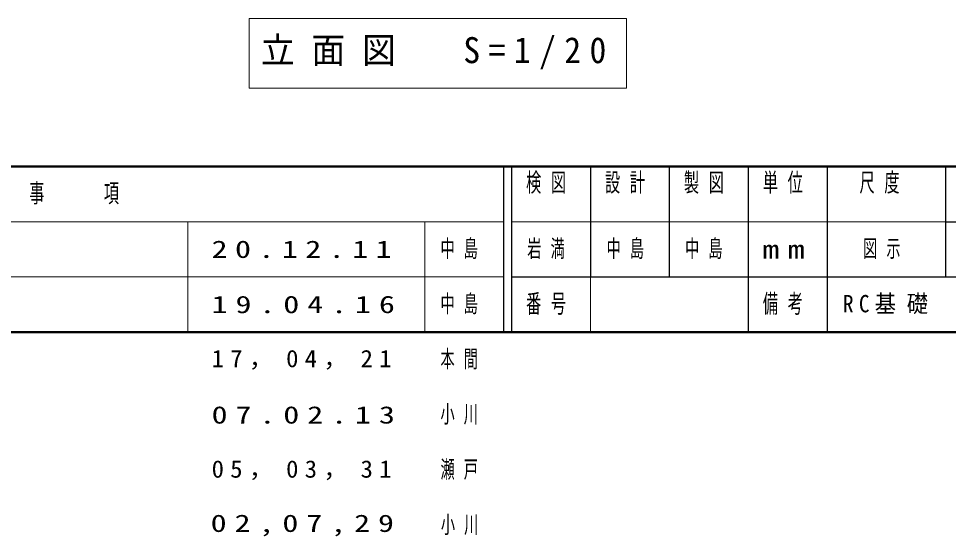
# Model space of a CAD drawing. Units: millimetres on the paper, scale 1:20. Extents: x -365 to 0, y -26 to 257.
# Drawn here: x -300 to -182.1, y -25.9 to 39.8 of the extents above; entities that cross this region are included whole.
import ezdxf

# ---------------------------------------------------------------- set-up
doc = ezdxf.new("R2010")
doc.units = ezdxf.units.MM
doc.layers.add('LY_1', color=7, linetype='Continuous', lineweight=25)
doc.layers.add('LY_3', color=7, linetype='Continuous', lineweight=13)
doc.styles.add('ＭＳ ゴシック', font='')
doc.styles.get('ＭＳ ゴシック').set_extended_font_data('MS Gothic')

msp = doc.modelspace()

# ---------------------------------------------------------------- linework, layer by layer
at = {"layer": 'LY_1', "lineweight": 13}
for p, q in [((-270.733, 39.753), (-270.733, 30.953)), ((-222.933, 39.753), (-270.733, 39.753)), ((-222.933, 30.953), (-222.933, 39.753)), ((-270.733, 30.953), (-222.933, 30.953))]:
    msp.add_line(p, q, dxfattribs=at)
at = {"layer": 'LY_3', "lineweight": 50}
for p, q in [((-365, 21), (0, 21)), ((-365, 0), (0, 0))]:
    msp.add_line(p, q, dxfattribs=at)
at = {"layer": 'LY_3', "color": 211, "lineweight": 25}
for p, q in [((-238.5, 21), (-238.5, 0)), ((-237.5, 21), (-237.5, 0)), ((-227.5, 21), (-227.5, 7)), ((-217.5, 21), (-217.5, 7)), ((-207.5, 21), (-207.5, 0)), ((-197.5, 21), (-197.5, 7)), ((-182.5, 21), (-182.5, 7)), ((-182.5, 14), (-70, 14)), ((-237.5, 7), (0, 7))]:
    msp.add_line(p, q, dxfattribs=at)
at = {"layer": 'LY_3'}
for p, q in [((-365, 14), (-238.5, 14)), ((-278.5, 14), (-278.5, 0)), ((-248.5, 14), (-248.5, 0)), ((-237.5, 14), (-182.5, 14)), ((-365, 7), (-238.5, 7)), ((-227.5, 7), (-227.5, 0))]:
    msp.add_line(p, q, dxfattribs=at)
at = {"layer": 'LY_3', "lineweight": 25}
msp.add_line((-197.5, 7), (-197.5, 0), dxfattribs=at)

# ---------------------------------------------------------------- texts
at = {"layer": 'LY_1', "style": 'ＭＳ ゴシック'}
for s, insert, char_height, attachment_point in [('\\T1.5;\\W0.95;立面図\u3000S=1/20', (-246.833, 35.353), 3.299, 5), ('\\T1.64;\\W0.6;中島', (-246.5, 10.5), 2.199, 4), ('\\T1.64;\\W0.6;岩満', (-235.5, 10.5), 2.199, 4), ('\\T1.64;\\W0.6;中島', (-222.5, 10.5), 2.199, 5), ('\\T1.64;\\W0.6;中島', (-215.5, 10.5), 2.199, 4), ('\\T1.64;\\W0.6;図示', (-190, 10.5), 2.199, 5), ('\\T1.47;\\W1.35;20.12.11', (-275.5, 10.5), 2.199, 4), ('\\T1.64;\\W0.6;中島', (-246.5, 3.5), 2.199, 4), ('\\T1.5;\\W0.9;RC基礎', (-195.5, 3.5), 2.199, 4), ('\\T1.5;\\W1.35;19.04.16', (-275.5, 3.5), 2.199, 4), ('\\T1.5;\\W1.05;17，04，21', (-275.5, -3.5), 2.199, 4), ('\\T1.64;\\W0.6;本間', (-246.5, -3.5), 2.199, 4), ('\\T1.5;\\W1.35;07.02.13', (-275.5, -10.5), 2.199, 4), ('\\T1.64;\\W0.6;小川', (-246.5, -10.5), 2.199, 4), ('\\T1.5;\\W1.05;05，03，31', (-275.5, -17.5), 2.199, 4), ('\\T1.64;\\W0.6;瀬戸', (-246.5, -17.5), 2.199, 4), ('\\T1.5;\\W1.35;02,07,29', (-263.5, -24.5), 2.199, 5), ('\\T1.64;\\W0.6;小川', (-243.5, -24.5), 2.199, 5)]:
    msp.add_mtext(s, dxfattribs=dict(at, insert=insert, char_height=char_height, attachment_point=attachment_point))
at = {"layer": 'LY_3', "color": 4, "char_height": 2.346, "style": 'ＭＳ ゴシック'}
for s, insert, attachment_point in [('\\T1.64;\\W0.6;検図', (-232.5, 20.167), 2), ('\\T1.64;\\W0.6;設計', (-222.5, 20.167), 2), ('\\T1.64;\\W0.6;製図', (-212.5, 20.167), 2), ('\\T1.64;\\W0.6;単位', (-202.5, 20.167), 2), ('\\T1.64;\\W0.6;尺度', (-190.25, 20.167), 2), ('\\T1.64;\\W0.6;改\u3000\u3000訂\u3000\u3000事\u3000\u3000項', (-301.75, 17.5), 5), ('\\T1.5;\\W1.35;mm', (-202.5, 10.5), 5), ('\\T1.64;\\W0.6;番号', (-232.5, 3.5), 5), ('\\T1.64;\\W0.6;備考', (-202.5, 3.5), 5)]:
    msp.add_mtext(s, dxfattribs=dict(at, insert=insert, attachment_point=attachment_point))

doc.saveas('drawing.dxf')
